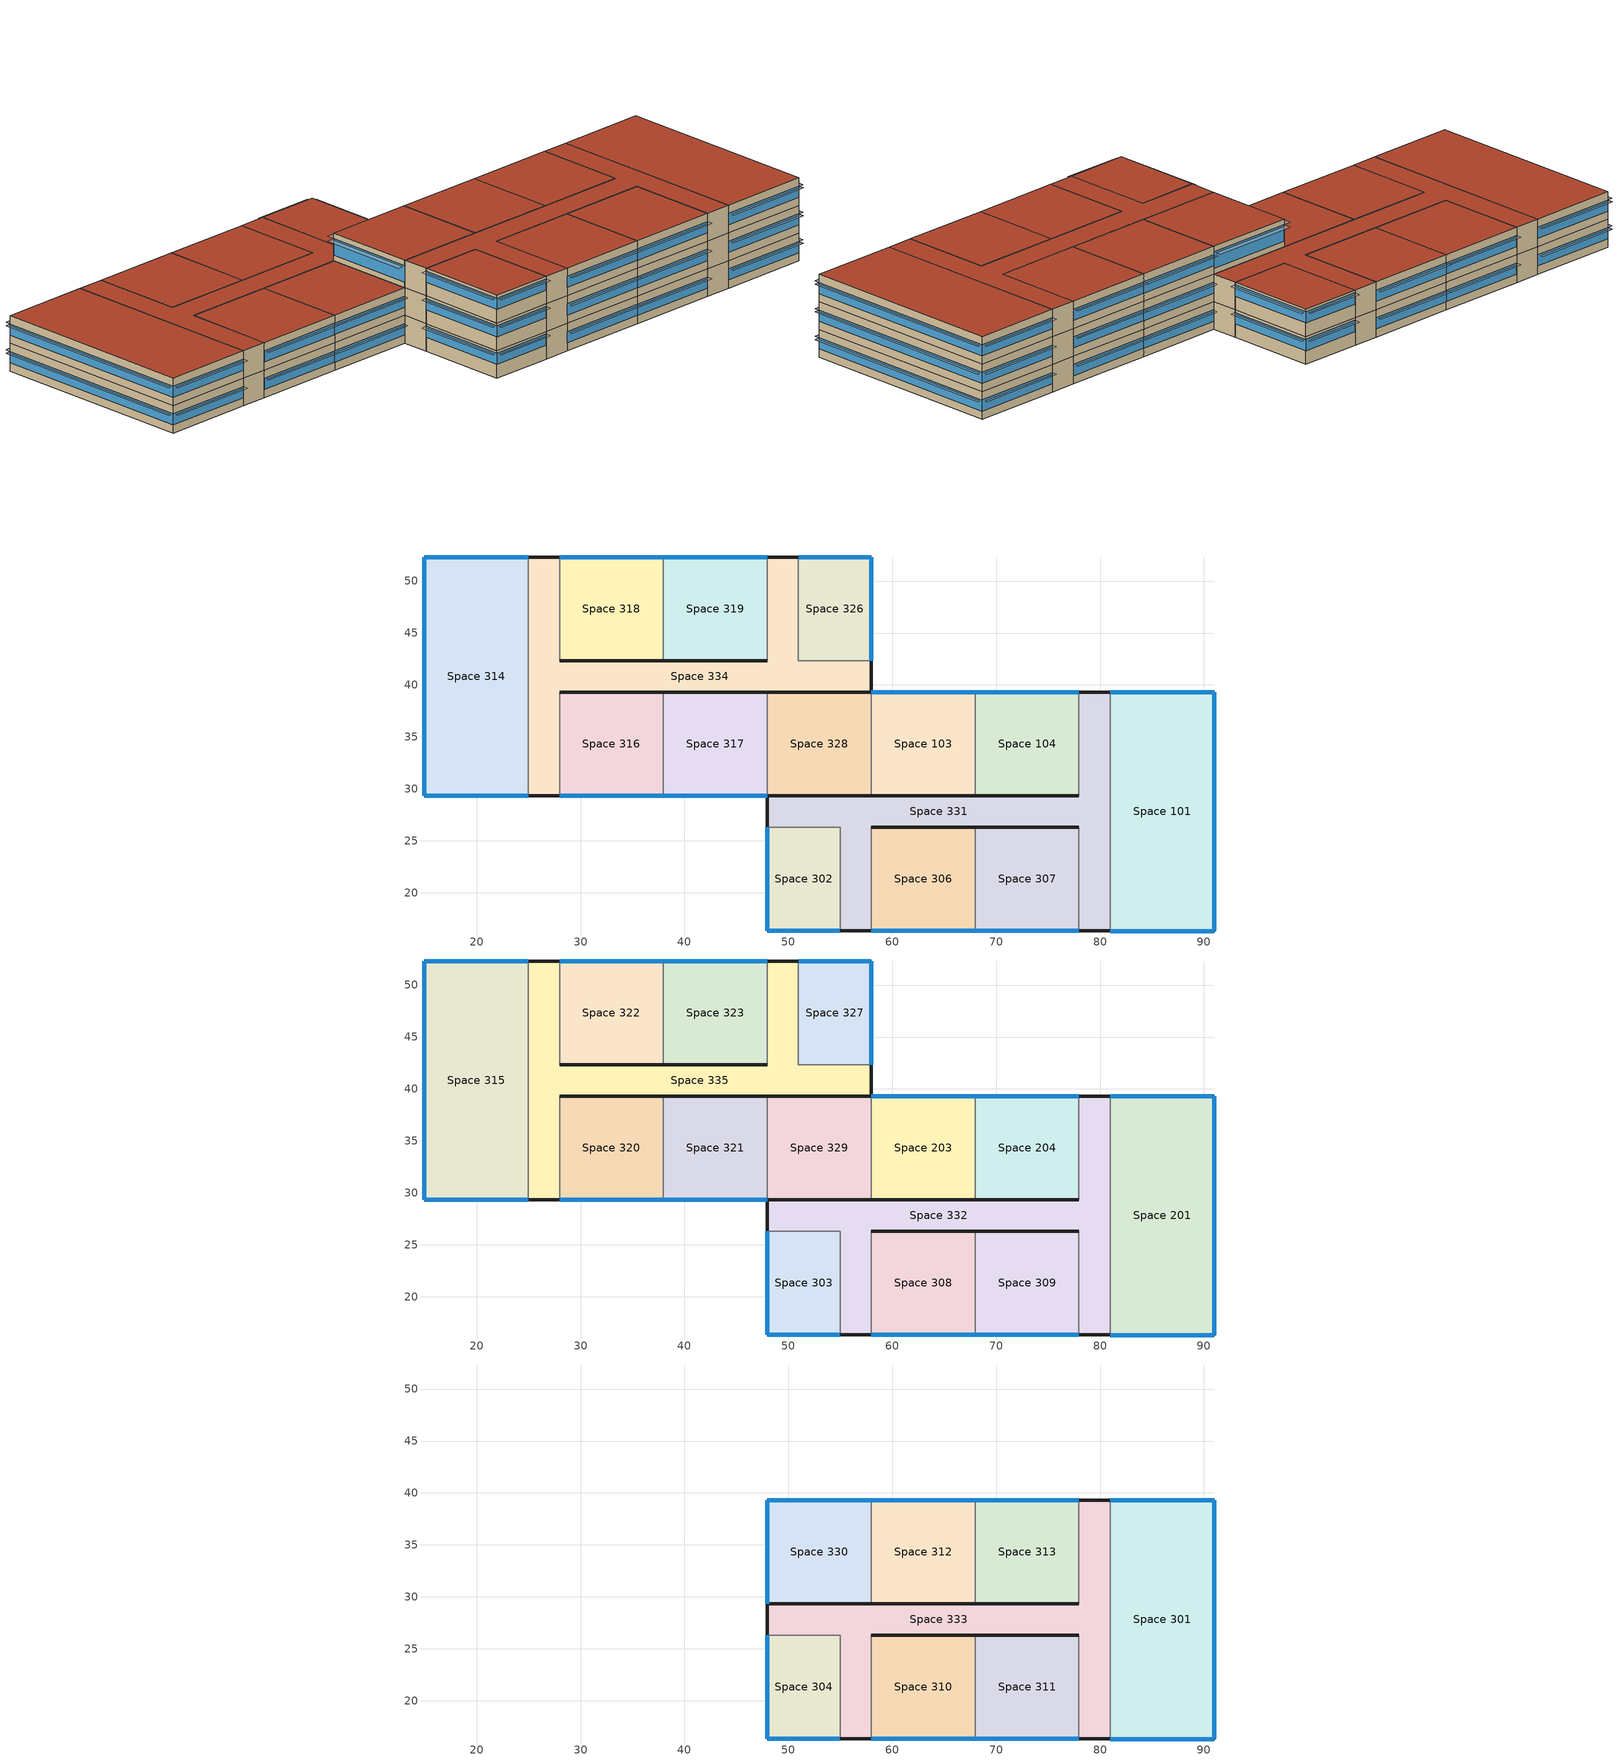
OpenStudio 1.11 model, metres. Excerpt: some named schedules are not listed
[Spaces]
Space 101
 floor ground: 90.97,39.32 90.97,16.32 80.97,16.32 80.97,39.32 z0
 wall outside: 80.97,16.32 90.97,16.32 90.97,39.32 80.97,39.32 z0:3
 wall to Space 331: 80.97,39.32 80.97,16.32 z0:3
 window: 90.95,39.32 81,39.32 / 81,16.32 90.95,16.32 z0.9:2.11; 90.97,16.34 90.97,39.29 z0.9:2.1
Space 302
 floor ground: 54.97,26.32 54.97,16.32 47.97,16.32 47.97,26.32 z0
 wall outside: 47.97,26.32 47.97,16.32 54.97,16.32 z0:3
 wall to Space 331: 54.97,16.32 54.97,26.32 47.97,26.32 z0:3
 window: 47.97,26.29 47.97,16.34 / 48,16.32 54.95,16.32 z1.5:2.71
Space 306
 floor ground: 67.97,26.32 67.97,16.32 57.97,16.32 57.97,26.32 z0
 wall outside: 57.97,16.32 67.97,16.32 / 67.97,26.32 57.97,26.32 z0:3
 wall to Space 331: 57.97,26.32 57.97,16.32 z0:3
 wall to Space 307: 67.97,16.32 67.97,26.32 z0:3
 window: 58,16.32 67.95,16.32 z0.9:2.11
Space 307
 floor ground: 77.97,26.32 77.97,16.32 67.97,16.32 67.97,26.32 z0
 wall outside: 77.97,26.32 67.97,26.32 / 67.97,16.32 77.97,16.32 z0:3
 wall to Space 331: 77.97,16.32 77.97,26.32 z0:3
 window: 68,16.32 77.95,16.32 z0.9:2.11
Space 103
 floor ground: 67.97,39.32 67.97,29.32 57.97,29.32 57.97,39.32 z0
 wall outside: 67.97,39.32 57.97,39.32 / 57.97,29.32 67.97,29.32 z0:3
 wall to Space 104: 67.97,29.32 67.97,39.32 z0:3
 wall to Space 328: 57.97,39.32 57.97,29.32 z0:3
 window: 67.95,39.32 58,39.32 z0.9:2.11
Space 104
 floor ground: 77.97,39.32 77.97,29.32 67.97,29.32 67.97,39.32 z0
 wall outside: 67.97,29.32 77.97,29.32 / 77.97,39.32 67.97,39.32 z0:3
 wall to Space 331: 77.97,29.32 77.97,39.32 z0:3
 window: 77.95,39.32 68,39.32 z0.9:2.11
Space 314
 floor ground: 24.97,52.32 24.97,29.32 14.97,29.32 14.97,52.32 z0
 wall outside: 24.97,52.32 14.97,52.32 14.97,29.32 24.97,29.32 z0:3
 wall to Space 334: 24.97,29.32 24.97,52.32 z0:3
 window: 24.95,52.32 15,52.32 / 15,29.32 24.95,29.32 z0.9:2.11; 14.97,52.29 14.97,29.34 z0.9:2.1
Space 316
 floor ground: 37.97,39.32 37.97,29.32 27.97,29.32 27.97,39.32 z0
 wall outside: 27.97,29.32 37.97,29.32 / 37.97,39.32 27.97,39.32 z0:3
 wall to Space 334: 27.97,39.32 27.97,29.32 z0:3
 wall to Space 317: 37.97,29.32 37.97,39.32 z0:3
 window: 28,29.32 37.95,29.32 z0.9:2.11
Space 317
 floor ground: 47.97,39.32 47.97,29.32 37.97,29.32 37.97,39.32 z0
 wall outside: 37.97,29.32 47.97,29.32 / 47.97,39.32 37.97,39.32 z0:3
 wall to Space 328: 47.97,29.32 47.97,39.32 z0:3
 window: 38,29.32 47.95,29.32 z0.9:2.11
Space 318
 floor ground: 37.97,52.32 37.97,42.32 27.97,42.32 27.97,52.32 z0
 wall outside: 37.97,52.32 27.97,52.32 / 27.97,42.32 37.97,42.32 z0:3
 wall to Space 319: 37.97,42.32 37.97,52.32 z0:3
 wall to Space 334: 27.97,52.32 27.97,42.32 z0:3
 window: 37.95,52.32 28,52.32 z0.9:2.11
Space 319
 floor ground: 47.97,52.32 47.97,42.32 37.97,42.32 37.97,52.32 z0
 wall outside: 47.97,52.32 37.97,52.32 / 37.97,42.32 47.97,42.32 z0:3
 wall to Space 334: 47.97,42.32 47.97,52.32 z0:3
 window: 47.95,52.32 38,52.32 z0.9:2.11
Space 326
 floor ground: 57.97,52.32 57.97,42.32 50.97,42.32 50.97,52.32 z0
 wall outside: 57.97,42.32 57.97,52.32 50.97,52.32 z0:3
 wall to Space 334: 50.97,52.32 50.97,42.32 57.97,42.32 z0:3
 window: 57.97,42.34 57.97,52.29 / 57.95,52.32 51,52.32 z1.5:2.71
Space 328
 floor ground: 57.97,39.32 57.97,29.32 47.97,29.32 47.97,39.32 z0
 wall outside: 57.97,39.32 47.97,39.32 / 47.97,29.32 57.97,29.32 z0:3
Space 331
 floor ground: 80.97,39.32 80.97,16.32 77.97,16.32 77.97,26.32 57.97,26.32 57.97,16.32 54.97,16.32 54.97,26.32 47.97,26.32 47.97,29.32 77.97,29.32 77.97,39.32 z0
 wall outside: 77.97,29.32 47.97,29.32 47.97,26.32 / 80.97,39.32 77.97,39.32 / 77.97,16.32 80.97,16.32 / 57.97,26.32 77.97,26.32 / 54.97,16.32 57.97,16.32 z0:3
Space 334
 floor ground: 50.97,52.32 50.97,42.32 57.97,42.32 57.97,39.32 27.97,39.32 27.97,29.32 24.97,29.32 24.97,52.32 27.97,52.32 27.97,42.32 47.97,42.32 47.97,52.32 z0
 wall outside: 47.97,42.32 27.97,42.32 / 50.97,52.32 47.97,52.32 / 27.97,39.32 57.97,39.32 57.97,42.32 / 24.97,29.32 27.97,29.32 / 27.97,52.32 24.97,52.32 z0:3
Space 201
 floor to Space 101: 90.97,39.32 90.97,16.32 80.97,16.32 80.97,39.32 z3
 wall outside: 80.97,16.32 90.97,16.32 90.97,39.32 80.97,39.32 z3:6
 wall to Space 332: 80.97,39.32 80.97,16.32 z3:6
 window: 90.95,39.32 81,39.32 / 81,16.32 90.95,16.32 z3.9:5.11; 90.97,16.34 90.97,39.29 z3.9:5.1
Space 303
 floor to Space 302: 54.97,26.32 54.97,16.32 47.97,16.32 47.97,26.32 z3
 wall outside: 47.97,26.32 47.97,16.32 54.97,16.32 z3:6
 wall to Space 332: 54.97,16.32 54.97,26.32 47.97,26.32 z3:6
 window: 48,16.32 54.95,16.32 / 47.97,26.29 47.97,16.34 z4.5:5.71
Space 308
 floor to Space 306: 67.97,26.32 67.97,16.32 57.97,16.32 57.97,26.32 z3
 wall outside: 57.97,16.32 67.97,16.32 / 67.97,26.32 57.97,26.32 z3:6
 wall to Space 332: 57.97,26.32 57.97,16.32 z3:6
 wall to Space 309: 67.97,16.32 67.97,26.32 z3:6
 window: 58,16.32 67.95,16.32 z3.9:5.11
Space 309
 floor to Space 307: 77.97,26.32 77.97,16.32 67.97,16.32 67.97,26.32 z3
 wall outside: 77.97,26.32 67.97,26.32 / 67.97,16.32 77.97,16.32 z3:6
 wall to Space 332: 77.97,16.32 77.97,26.32 z3:6
 window: 68,16.32 77.95,16.32 z3.9:5.11
Space 203
 floor to Space 103: 67.97,39.32 67.97,29.32 57.97,29.32 57.97,39.32 z3
 wall outside: 67.97,39.32 57.97,39.32 / 57.97,29.32 67.97,29.32 z3:6
 wall to Space 204: 67.97,29.32 67.97,39.32 z3:6
 wall to Space 329: 57.97,39.32 57.97,29.32 z3:6
 window: 67.95,39.32 58,39.32 z3.9:5.11
Space 204
 floor to Space 104: 67.97,39.32 77.97,39.32 77.97,29.32 67.97,29.32 z3
 wall outside: 67.97,29.32 77.97,29.32 / 77.97,39.32 67.97,39.32 z3:6
 wall to Space 332: 77.97,29.32 77.97,39.32 z3:6
 window: 77.95,39.32 68,39.32 z3.9:5.11
Space 315
 floor to Space 314: 24.97,52.32 24.97,29.32 14.97,29.32 14.97,52.32 z3
 wall outside: 24.97,52.32 14.97,52.32 14.97,29.32 24.97,29.32 z3:6
 wall to Space 335: 24.97,29.32 24.97,52.32 z3:6
 window: 24.95,52.32 15,52.32 / 15,29.32 24.95,29.32 z3.9:5.11; 14.97,52.29 14.97,29.34 z3.9:5.1
 roof outside: 24.97,29.32 24.97,52.32 14.97,52.32 14.97,29.32 z6
Space 320
 floor to Space 316: 37.97,39.32 37.97,29.32 27.97,29.32 27.97,39.32 z3
 wall outside: 27.97,29.32 37.97,29.32 / 37.97,39.32 27.97,39.32 z3:6
 wall to Space 335: 27.97,39.32 27.97,29.32 z3:6
 wall to Space 321: 37.97,29.32 37.97,39.32 z3:6
 window: 28,29.32 37.95,29.32 z3.9:5.11
 roof outside: 37.97,29.32 37.97,39.32 27.97,39.32 27.97,29.32 z6
Space 321
 floor to Space 317: 37.97,39.32 47.97,39.32 47.97,29.32 37.97,29.32 z3
 wall outside: 37.97,29.32 47.97,29.32 / 47.97,39.32 37.97,39.32 z3:6
 wall to Space 329: 47.97,29.32 47.97,39.32 z3:6
 window: 38,29.32 47.95,29.32 z3.9:5.11
 roof outside: 47.97,29.32 47.97,39.32 37.97,39.32 37.97,29.32 z6
Space 322
 floor to Space 318: 37.97,52.32 37.97,42.32 27.97,42.32 27.97,52.32 z3
 wall outside: 37.97,52.32 27.97,52.32 / 27.97,42.32 37.97,42.32 z3:6
 wall to Space 323: 37.97,42.32 37.97,52.32 z3:6
 wall to Space 335: 27.97,52.32 27.97,42.32 z3:6
 window: 37.95,52.32 28,52.32 z3.9:5.11
 roof outside: 37.97,42.32 37.97,52.32 27.97,52.32 27.97,42.32 z6
Space 323
 floor to Space 319: 47.97,52.32 47.97,42.32 37.97,42.32 37.97,52.32 z3
 wall outside: 47.97,52.32 37.97,52.32 / 37.97,42.32 47.97,42.32 z3:6
 wall to Space 335: 47.97,42.32 47.97,52.32 z3:6
 window: 47.95,52.32 38,52.32 z3.9:5.11
 roof outside: 47.97,42.32 47.97,52.32 37.97,52.32 37.97,42.32 z6
Space 327
 floor to Space 326: 57.97,52.32 57.97,42.32 50.97,42.32 50.97,52.32 z3
 wall outside: 57.97,42.32 57.97,52.32 50.97,52.32 z3:6
 wall to Space 335: 50.97,52.32 50.97,42.32 57.97,42.32 z3:6
 window: 57.95,52.32 51,52.32 / 57.97,42.34 57.97,52.29 z4.5:5.71
 roof outside: 57.97,42.32 57.97,52.32 50.97,52.32 50.97,42.32 z6
Space 329
 floor to Space 328: 57.97,39.32 57.97,29.32 47.97,29.32 47.97,39.32 z3
 wall outside: 57.97,39.32 47.97,39.32 / 47.97,29.32 57.97,29.32 z3:6
Space 332
 floor to Space 331: 80.97,39.32 80.97,16.32 77.97,16.32 77.97,26.32 57.97,26.32 57.97,16.32 54.97,16.32 54.97,26.32 47.97,26.32 47.97,29.32 77.97,29.32 77.97,39.32 z3
 wall outside: 77.97,29.32 47.97,29.32 47.97,26.32 / 80.97,39.32 77.97,39.32 / 77.97,16.32 80.97,16.32 / 57.97,26.32 77.97,26.32 / 54.97,16.32 57.97,16.32 z3:6
Space 335
 floor to Space 334: 50.97,52.32 50.97,42.32 57.97,42.32 57.97,39.32 27.97,39.32 27.97,29.32 24.97,29.32 24.97,52.32 27.97,52.32 27.97,42.32 47.97,42.32 47.97,52.32 z3
 wall outside: 47.97,42.32 27.97,42.32 / 50.97,52.32 47.97,52.32 / 27.97,39.32 57.97,39.32 57.97,42.32 / 24.97,29.32 27.97,29.32 / 27.97,52.32 24.97,52.32 z3:6
 roof outside: 27.97,29.32 27.97,39.32 57.97,39.32 57.97,42.32 50.97,42.32 50.97,52.32 47.97,52.32 47.97,42.32 27.97,42.32 27.97,52.32 24.97,52.32 24.97,29.32 z6
Space 301
 floor to Space 201: 90.97,39.32 90.97,16.32 80.97,16.32 80.97,39.32 z6
 wall outside: 80.97,16.32 90.97,16.32 90.97,39.32 80.97,39.32 z6:9
 wall to Space 333: 80.97,39.32 80.97,16.32 z6:9
 window: 90.95,39.32 81,39.32 / 81,16.32 90.95,16.32 z6.9:8.11; 90.97,16.34 90.97,39.29 z6.9:8.1
 roof outside: 90.97,16.32 90.97,39.32 80.97,39.32 80.97,16.32 z9
Space 304
 floor to Space 303: 54.97,26.32 54.97,16.32 47.97,16.32 47.97,26.32 z6
 wall outside: 47.97,26.32 47.97,16.32 54.97,16.32 z6:9
 wall to Space 333: 54.97,16.32 54.97,26.32 47.97,26.32 z6:9
 window: 47.97,26.29 47.97,16.34 / 48,16.32 54.95,16.32 z7.5:8.71
 roof outside: 54.97,16.32 54.97,26.32 47.97,26.32 47.97,16.32 z9
Space 310
 floor to Space 308: 67.97,26.32 67.97,16.32 57.97,16.32 57.97,26.32 z6
 wall outside: 57.97,16.32 67.97,16.32 / 67.97,26.32 57.97,26.32 z6:9
 wall to Space 333: 57.97,26.32 57.97,16.32 z6:9
 wall to Space 311: 67.97,16.32 67.97,26.32 z6:9
 window: 58,16.32 67.95,16.32 z6.9:8.11
 roof outside: 67.97,16.32 67.97,26.32 57.97,26.32 57.97,16.32 z9
Space 311
 floor to Space 309: 77.97,26.32 77.97,16.32 67.97,16.32 67.97,26.32 z6
 wall outside: 77.97,26.32 67.97,26.32 / 67.97,16.32 77.97,16.32 z6:9
 wall to Space 333: 77.97,16.32 77.97,26.32 z6:9
 window: 68,16.32 77.95,16.32 z6.9:8.11
 roof outside: 77.97,16.32 77.97,26.32 67.97,26.32 67.97,16.32 z9
Space 312
 floor to Space 203: 67.97,39.32 67.97,29.32 57.97,29.32 57.97,39.32 z6
 wall outside: 67.97,39.32 57.97,39.32 / 57.97,29.32 67.97,29.32 z6:9
 wall to Space 313: 67.97,29.32 67.97,39.32 z6:9
 wall to Space 330: 57.97,39.32 57.97,29.32 z6:9
 window: 67.95,39.32 58,39.32 z6.9:8.11
 roof outside: 67.97,29.32 67.97,39.32 57.97,39.32 57.97,29.32 z9
Space 313
 floor to Space 204: 67.97,39.32 77.97,39.32 77.97,29.32 67.97,29.32 z6
 wall outside: 67.97,29.32 77.97,29.32 / 77.97,39.32 67.97,39.32 z6:9
 wall to Space 333: 77.97,29.32 77.97,39.32 z6:9
 window: 77.95,39.32 68,39.32 z6.9:8.11
 roof outside: 77.97,29.32 77.97,39.32 67.97,39.32 67.97,29.32 z9
Space 330
 floor to Space 329: 57.97,39.32 57.97,29.32 47.97,29.32 47.97,39.32 z6
 wall outside: 57.97,39.32 47.97,39.32 47.97,29.32 57.97,29.32 z6:9
 window: 47.97,39.29 47.97,29.34 / 57.95,39.32 48,39.32 z6.6:8.41
 roof outside: 57.97,29.32 57.97,39.32 47.97,39.32 47.97,29.32 z9
Space 333
 floor to Space 332: 80.97,39.32 80.97,16.32 77.97,16.32 77.97,26.32 57.97,26.32 57.97,16.32 54.97,16.32 54.97,26.32 47.97,26.32 47.97,29.32 77.97,29.32 77.97,39.32 z6
 wall outside: 77.97,29.32 47.97,29.32 47.97,26.32 / 80.97,39.32 77.97,39.32 / 77.97,16.32 80.97,16.32 / 57.97,26.32 77.97,26.32 / 54.97,16.32 57.97,16.32 z6:9
 roof outside: 54.97,16.32 57.97,16.32 57.97,26.32 77.97,26.32 77.97,16.32 80.97,16.32 80.97,39.32 77.97,39.32 77.97,29.32 47.97,29.32 47.97,26.32 54.97,26.32 z9
shading: 90.95,15.72 90.95,16.32 81,16.32 81,15.72 z5.11; 90.95,39.32 90.95,39.92 81,39.92 81,39.32 z8.11; 91.57,16.34 91.57,39.29 90.97,39.29 90.97,16.34 z5.1; 90.95,15.72 90.95,16.32 81,16.32 81,15.72 z2.11; 90.95,39.32 90.95,39.92 81,39.92 81,39.32 z2.11; 91.57,16.34 91.57,39.29 90.97,39.29 90.97,16.34 z8.1; 91.57,16.34 91.57,39.29 90.97,39.29 90.97,16.34 z2.1; 90.95,15.72 90.95,16.32 81,16.32 81,15.72 z8.11; 90.95,39.32 90.95,39.92 81,39.92 81,39.32 z5.11; 24.95,28.72 24.95,29.32 15,29.32 15,28.72 z5.11; 24.95,28.72 24.95,29.32 15,29.32 15,28.72 z2.11; 24.95,52.32 24.95,52.92 15,52.92 15,52.32 z2.11; 14.97,29.34 14.97,52.29 14.37,52.29 14.37,29.34 z2.1; 24.95,52.32 24.95,52.92 15,52.92 15,52.32 z5.11; 14.97,29.34 14.97,52.29 14.37,52.29 14.37,29.34 z5.1; 67.95,15.72 67.95,16.32 58,16.32 58,15.72 z2.11; 77.95,39.32 77.95,39.92 68,39.92 68,39.32 z5.11; 47.95,52.32 47.95,52.92 38,52.92 38,52.32 z2.11; 47.95,28.72 47.95,29.32 38,29.32 38,28.72 z5.11; 77.95,15.72 77.95,16.32 68,16.32 68,15.72 z2.11; 67.95,39.32 67.95,39.92 58,39.92 58,39.32 z5.11; 77.95,15.72 77.95,16.32 68,16.32 68,15.72 z8.11; 37.95,28.72 37.95,29.32 28,29.32 28,28.72 z5.11; 67.95,39.32 67.95,39.92 58,39.92 58,39.32 z8.11; 47.95,28.72 47.95,29.32 38,29.32 38,28.72 z2.11; 77.95,39.32 77.95,39.92 68,39.92 68,39.32 z2.11; 77.95,39.32 77.95,39.92 68,39.92 68,39.32 z8.11; 67.95,15.72 67.95,16.32 58,16.32 58,15.72 z8.11; 67.95,15.72 67.95,16.32 58,16.32 58,15.72 z5.11; 77.95,15.72 77.95,16.32 68,16.32 68,15.72 z5.11; 47.95,52.32 47.95,52.92 38,52.92 38,52.32 z5.11; 37.95,52.32 37.95,52.92 28,52.92 28,52.32 z5.11; 37.95,52.32 37.95,52.92 28,52.92 28,52.32 z2.11; 37.95,28.72 37.95,29.32 28,29.32 28,28.72 z2.11; 67.95,39.32 67.95,39.92 58,39.92 58,39.32 z2.11; 57.95,52.32 57.95,52.92 51,52.92 51,52.32 z2.71; 58.58,42.34 58.58,52.29 57.97,52.29 57.97,42.34 z5.71; 57.95,52.32 57.95,52.92 51,52.92 51,52.32 z5.71; 58.58,42.34 58.58,52.29 57.97,52.29 57.97,42.34 z2.71; 47.97,16.34 47.97,26.29 47.37,26.29 47.37,16.34 z2.71; 54.95,15.71 54.95,16.32 48,16.32 48,15.71 z2.71; 47.97,16.34 47.97,26.29 47.37,26.29 47.37,16.34 z8.71; 47.97,16.34 47.97,26.29 47.37,26.29 47.37,16.34 z5.71; 54.95,15.71 54.95,16.32 48,16.32 48,15.71 z8.71; 54.95,15.71 54.95,16.32 48,16.32 48,15.71 z5.71; 47.97,29.34 47.97,39.29 47.07,39.29 47.07,29.34 z8.41; 57.95,39.32 57.95,40.22 48,40.22 48,39.32 z8.41
[Building]
Building 1: Space Type=189.1-2009 - Office - OpenOffice - CZ4-8; Default Construction Set=189.1-2009 - CZ5 - Office
[Site]
SAN_FRANCISCO: Latitude {deg}=37.62; Longitude {deg}=-122.38; Time Zone {hr}=-8; Elevation {m}=5
[ClimateZones]
Climate Zone Institution Name 1=ASHRAE; Climate Zone Document Name 1=ANSI/ASHRAE Standard 169; Climate Zone Document Year 1=2006; Climate Zone Institution Name 2=CEC; Climate Zone Document Name 2=California Climate Zone Descriptions; Climate Zone Document Year 2=1995; Climate Zone Value 2=8
[SizingPeriod:DesignDay] Barometric Pressure {Pa}=99726; Sky Clearness=0; Rain Indicator=0; Snow Indicator=0; Day of Month=21; Daylight Saving Time Indicator=0; Dry-Bulb Temperature Range Modifier Type=DefaultMultipliers
Name | Maximum Dry-Bulb Temperature {C} | Daily Dry-Bulb Temperature Range {deltaC} | Humidity Indicating Conditions at Maximum Dry-Bulb | Wind Speed {m/s} | Wind Direction {deg} | Month | Day Type | Humidity Indicating Type | Solar Model Indicator | ASHRAE Taub | ASHRAE Taud
Piacenza Ann Htg Wind 99.6% Condns WS=>MCDB | 5.8 | 0 | 5.8 | 8.9 | 250 | 1 | WinterDesignDay | Wetbulb | ASHRAEClearSky
Piacenza Ann Clg .4% Condns Enth=>MDB | 30.3 | 11.9 | 74900 | 2.3 | 90 | 8 | SummerDesignDay | Enthalpy | ASHRAETau | 0.48 | 1.935
Piacenza Ann Clg .4% Condns DP=>MDB | 27.4 | 11.9 | 23 | 2.3 | 90 | 8 | SummerDesignDay | Dewpoint | ASHRAETau | 0.48 | 1.935
Piacenza Ann Clg .4% Condns WB=>MDB | 30.1 | 11.9 | 24.6 | 2.3 | 90 | 8 | SummerDesignDay | Wetbulb | ASHRAETau | 0.48 | 1.935
[DefaultConstructionSet] Interior Partition Construction=Interior Partition
Name | Default Exterior Surface Constructions | Default Interior Surface Constructions | Default Ground Contact Surface Constructions | Default Exterior SubSurface Constructions | Default Interior SubSurface Constructions
189.1-2009 - CZ5 - Office | Default Surface Constructions 13 | Default Surface Constructions 14 | Default Surface Constructions 15 | Default Sub Surface Constructions 9 | Default Sub Surface Constructions 10
My Construction Set-1 - CZ1 - Office 1 | Default Surface Constructions 1 | Default Surface Constructions 2 | Default Surface Constructions 3 | Default Sub Surface Constructions 1 | Default Sub Surface Constructions 2
My Construction-2 Set-1 - CZ1 - Office 2 | Default Surface Constructions 25 | Default Surface Constructions 26 | Default Surface Constructions 27 | Default Sub Surface Constructions 17 | Default Sub Surface Constructions 18
My Construction-3 Set-1 - CZ1 - Office 3 | Default Surface Constructions 28 | Default Surface Constructions 29 | Default Surface Constructions 30 | Default Sub Surface Constructions 19 | Default Sub Surface Constructions 20
[DefaultSurfaceConstructions]
Name | Floor Construction | Wall Construction | Roof Ceiling Construction
Default Surface Constructions 1 | ExtSlabCarpet 4in ClimateZone 1-8 | MyConstruction- ExtWall Mass ClimateZone4 | ASHRAE 189.1-2009 ExtRoof IEAD ClimateZone 1
Default Surface Constructions 2; Default Surface Constructions 14; Default Surface Constructions 26; Default Surface Constructions 29 | Interior Floor | Interior Wall | Interior Ceiling
Default Surface Constructions 3; Default Surface Constructions 15; Default Surface Constructions 27; Default Surface Constructions 30 | ExtSlabCarpet 4in ClimateZone 1-8 | ExtSlabCarpet 4in ClimateZone 1-8 | ExtSlabCarpet 4in ClimateZone 1-8
Default Surface Constructions 13 | ExtSlabCarpet 4in ClimateZone 1-8 | ASHRAE 189.1-2009 ExtWall Mass ClimateZone 5 | ASHRAE 189.1-2009 ExtRoof IEAD ClimateZone 2-5
Default Surface Constructions 25 | ExtSlabCarpet 4in ClimateZone 1-8 | My ExtWall2 Mass ClimateZone 4 | ASHRAE 189.1-2009 ExtRoof IEAD ClimateZone 1
Default Surface Constructions 28 | ExtSlabCarpet 4in ClimateZone 1-8 | My ExtWall2 Mass ClimateZone 4 | My ExtRoof IEAD ClimateZone 2
[Construction]
ExtSlabCarpet 4in ClimateZone 1-8: MAT-CC05 4 HW CONCRETE, CP02 CARPET PAD
ASHRAE 189.1-2009 ExtRoof IEAD ClimateZone 1: Roof Membrane, Roof Insulation [18], Metal Decking
Interior Floor: F16 Acoustic tile, F05 Ceiling air space resistance, M11 100mm lightweight concrete
Interior Wall: G01a 19mm gypsum board, F04 Wall air space resistance, G01a 19mm gypsum board
Interior Ceiling: M11 100mm lightweight concrete, F05 Ceiling air space resistance, F16 Acoustic tile
ASHRAE 189.1-2009 ExtWindow ClimateZone 1: Theoretical Glass [167]
Exterior Door: F08 Metal surface, I01 25mm insulation board
Interior Window: Clear 3mm
Interior Door; Interior Partition: G05 25mm wood
ASHRAE 189.1-2009 ExtRoof IEAD ClimateZone 2-5: Roof Membrane, Roof Insulation [21], Metal Decking
ASHRAE 189.1-2009 ExtWindow ClimateZone 4-5: Theoretical Glass [207]
ASHRAE 189.1-2009 ExtWall Mass ClimateZone 5: 1IN Stucco, 8IN Concrete HW, Wall Insulation [40], 1/2IN Gypsum
MyConstruction- ExtWall Mass ClimateZone4: 1IN Stucco 2, 8IN Concrete HW 2, Wall Insulation [44], 1/2IN Gypsum
My ExtWall2 Mass ClimateZone 4: MAT-CC05 4 HW CONCRETE, 8IN Concrete HW, Wall Insulation [42], 1/2IN Gypsum
My ExtRoof IEAD ClimateZone 2: Roof Membrane 2, Roof Insulation [26] 1, F16 Acoustic tile 1
[Material] Thermal Absorptance=0.9
Name | Roughness | Thickness {m} | Conductivity {W/m-K} | Density {kg/m3} | Specific Heat {J/kg-K} | Solar Absorptance | Visible Absorptance
MAT-CC05 4 HW CONCRETE | Rough | 0.1016 | 1.311 | 2240 | 836.8 | 0.85 | 0.85
1IN Stucco; 1IN Stucco 2 | Smooth | 0.0253 | 0.6918 | 1858 | 837 | 0.92 | 0.92
8IN Concrete HW; 8IN Concrete HW 2 | MediumRough | 0.2033 | 1.7296 | 2243 | 837 | 0.65 | 0.65
1/2IN Gypsum | Smooth | 0.0127 | 0.16 | 784.9 | 830 | 0.4 | 0.4
Roof Membrane; Roof Membrane 2 | VeryRough | 0.0095 | 0.16 | 1121.29 | 1460 | 0.7 | 0.7
Roof Insulation [18] | MediumRough | 0.1693 | 0.049 | 265 | 836.8 | 0.7 | 0.7
Metal Decking | MediumSmooth | 0.0015 | 45.006 | 7680 | 418.4 | 0.6 | 0.6
F16 Acoustic tile; F16 Acoustic tile 1 | MediumSmooth | 0.0191 | 0.06 | 368 | 590 | 0.3 | 0.3
M11 100mm lightweight concrete | MediumRough | 0.1016 | 0.53 | 1280 | 840 | 0.5 | 0.5
G01a 19mm gypsum board | MediumSmooth | 0.019 | 0.16 | 800 | 1090 | 0.4 | 0.4
F08 Metal surface | Smooth | 0.0008 | 45.28 | 7824 | 500 | 0.7 | 0.7
I01 25mm insulation board | MediumRough | 0.0254 | 0.03 | 43 | 1210 | 0.6 | 0.6
G05 25mm wood | MediumSmooth | 0.0254 | 0.15 | 608 | 1630 | 0.5 | 0.5
Roof Insulation [21] | MediumRough | 0.2105 | 0.049 | 265 | 836.8 | 0.7 | 0.7
Wall Insulation [40] | MediumRough | 0.0794 | 0.0432 | 91 | 837 | 0.5 | 0.5
Wall Insulation [42] | MediumRough | 0.0914 | 0.0432 | 91 | 837 | 0.5 | 0.5
Wall Insulation [44] | MediumRough | 0.1104 | 0.0432 | 91 | 837 | 0.5 | 0.5
Roof Insulation [26] 1 | MediumRough | 0.2941 | 0.049 | 265 | 836.8 | 0.7 | 0.7
[Material:NoMass]
CP02 CARPET PAD: Roughness=Smooth; Thermal Resistance {m2-K/W}=0.1; Thermal Absorptance=0.9; Solar Absorptance=0.8; Visible Absorptance=0.8
[Material:AirGap]
Name | Thermal Resistance {m2-K/W}
F05 Ceiling air space resistance | 0.18
F04 Wall air space resistance | 0.15
[DefaultSubSurfaceConstructions]
Name | Fixed Window Construction | Operable Window Construction | Door Construction | Tubular Daylight Dome Construction | Tubular Daylight Diffuser Construction
Default Sub Surface Constructions 1; Default Sub Surface Constructions 17; Default Sub Surface Constructions 19 | ASHRAE 189.1-2009 ExtWindow ClimateZone 1 | ASHRAE 189.1-2009 ExtWindow ClimateZone 1 | Exterior Door | Interior Window | Interior Window
Default Sub Surface Constructions 2; Default Sub Surface Constructions 10; Default Sub Surface Constructions 18; Default Sub Surface Constructions 20 | Interior Window | Interior Window | Interior Door
Default Sub Surface Constructions 9 | ASHRAE 189.1-2009 ExtWindow ClimateZone 4-5 | ASHRAE 189.1-2009 ExtWindow ClimateZone 4-5 | Exterior Door | Interior Window | Interior Window
[WindowMaterial:Glazing] Optical Data Type=SpectralAverage; Thickness {m}=0.003; Back Side Solar Reflectance at Normal Incidence=0; Back Side Visible Reflectance at Normal Incidence=0; Infrared Transmittance at Normal Incidence=0; Dirt Correction Factor for Solar and Visible Transmittance=1; Solar Diffusing=No
Name | Solar Transmittance at Normal Incidence | Front Side Solar Reflectance at Normal Incidence | Visible Transmittance at Normal Incidence | Front Side Visible Reflectance at Normal Incidence | Front Side Infrared Hemispherical Emissivity | Back Side Infrared Hemispherical Emissivity | Conductivity {W/m-K}
Theoretical Glass [167] | 0.2374 | 0.7126 | 0.2512 | 0.6988 | 0.985 | 0.985 | 2.1073
Clear 3mm | 0.837 | 0.075 | 0.898 | 0.081 | 0.84 | 0.84 | 0.9
Theoretical Glass [207] | 0.3311 | 0.6189 | 0.44 | 0.51 | 0.9 | 0.9 | 0.0133
[SpaceType] Standards Building Type=Office
Name | Default Construction Set | Default Schedule Set | Design Specification Outdoor Air Object | Standards Space Type
189.1-2009 - Office - ClosedOffice - CZ1-3 | My Construction Set-1 - CZ1 - Office 1 | My Schedule Set 1 - ClosedOffice - CZ1-3 | 189.1-2009 - Office - ClosedOffice - CZ1-3 Ventilation | ClosedOffice
189.1-2009 - Office - Conference - CZ1-3 |  | 189.1-2009 - Office - Conference - CZ1-3 Schedule Set | 189.1-2009 - Office - Conference - CZ1-3 Ventilation | Conference
189.1-2009 - Office - Corridor - CZ1-3 |  | 189.1-2009 - Office - Corridor - CZ1-3 Schedule Set | 189.1-2009 - Office - Corridor - CZ1-3 Ventilation | Corridor
189.1-2009 - Office - Elec/MechRoom - CZ1-3 |  | 189.1-2009 - Office - Elec/MechRoom - CZ1-3 Schedule Set | 189.1-2009 - Office - Elec/MechRoom - CZ1-3 Ventilation | Elec/MechRoom
189.1-2009 - Office - Lobby - CZ1-3 |  | 189.1-2009 - Office - Lobby - CZ1-3 Schedule Set | 189.1-2009 - Office - Lobby - CZ1-3 Ventilation | Lobby
189.1-2009 - Office - OpenOffice - CZ1-3 | My Construction Set-1 - CZ1 - Office 1 | 189.1-2009 - Office - OpenOffice - CZ1-3 Schedule Set | 189.1-2009 - Office - OpenOffice - CZ1-3 Ventilation | OpenOffice
189.1-2009 - Office - Restroom - CZ1-3 |  | 189.1-2009 - Office - Restroom - CZ1-3 Schedule Set | 189.1-2009 - Office - Restroom - CZ1-3 Ventilation | Restroom
189.1-2009 - Office - Stair - CZ1-3 |  | 189.1-2009 - Office - Stair - CZ1-3 Schedule Set | 189.1-2009 - Office - Stair - CZ1-3 Ventilation | Stair
189.1-2009 - Office - Lobby - CZ4-8 |  | 189.1-2009 - Office - Lobby - CZ4-8 Schedule Set | 189.1-2009 - Office - Lobby - CZ4-8 Ventilation | Lobby
189.1-2009 - Office - OpenOffice - CZ4-8 | My Construction Set-1 - CZ1 - Office 1 | 189.1-2009 - Office - OpenOffice - CZ4-8 Schedule Set | 189.1-2009 - Office - OpenOffice - CZ4-8 Ventilation | OpenOffice
[DefaultScheduleSet] Lighting Schedule=Office Bldg Light; Infiltration Schedule=Office Infil Quarter On
Name | Number of People Schedule | People Activity Level Schedule | Electric Equipment Schedule | Hours of Operation Schedule
189.1-2009 - Office - Conference - CZ1-3 Schedule Set; 189.1-2009 - Office - Lobby - CZ1-3 Schedule Set; 189.1-2009 - Office - Restroom - CZ1-3 Schedule Set; 189.1-2009 - Office - Lobby - CZ4-8 Schedule Set | Office Misc Occ | Office Activity | Office Bldg Equip
189.1-2009 - Office - Corridor - CZ1-3 Schedule Set; 189.1-2009 - Office - OpenOffice - CZ1-3 Schedule Set; 189.1-2009 - Office - OpenOffice - CZ4-8 Schedule Set | Office Work Occ | Office Activity | Office Bldg Equip
189.1-2009 - Office - Elec/MechRoom - CZ1-3 Schedule Set |  |  | Office Bldg Equip
189.1-2009 - Office - Stair - CZ1-3 Schedule Set
My Schedule Set 1 - ClosedOffice - CZ1-3 | Office Work Occ | Office Activity | Office Bldg Equip | My building Large Office Bldg Occ 1
My Schedule-1 - Conference - CZ1-3 | Office Misc Occ | Office Activity | Office Bldg Equip | Large Office Bldg Occ- conference
[Lights:Definition] Design Level Calculation Method=Watts/Area
Name | Watts per Space Floor Area {W/m2}
189.1-2009 - Office - ClosedOffice - CZ1-3 Lights Definition; 189.1-2009 - Office - OpenOffice - CZ1-3 Lights Definition; 189.1-2009 - Office - OpenOffice - CZ4-8 Lights Definition | 10.6563
189.1-2009 - Office - Conference - CZ1-3 Lights Definition; 189.1-2009 - Office - Lobby - CZ1-3 Lights Definition; 189.1-2009 - Office - Lobby - CZ4-8 Lights Definition | 12.5938
189.1-2009 - Office - Corridor - CZ1-3 Lights Definition | 4.84376
189.1-2009 - Office - Elec/MechRoom - CZ1-3 Lights Definition | 14.5313
189.1-2009 - Office - Restroom - CZ1-3 Lights Definition | 8.71877
189.1-2009 - Office - Stair - CZ1-3 Lights Definition | 5.81251
[Lights]
Name | Lights Definition | Space or SpaceType
189.1-2009 - Office - ClosedOffice - CZ1-3 Lights | 189.1-2009 - Office - ClosedOffice - CZ1-3 Lights Definition | 189.1-2009 - Office - ClosedOffice - CZ1-3
189.1-2009 - Office - Conference - CZ1-3 Lights | 189.1-2009 - Office - Conference - CZ1-3 Lights Definition | 189.1-2009 - Office - Conference - CZ1-3
189.1-2009 - Office - Corridor - CZ1-3 Lights | 189.1-2009 - Office - Corridor - CZ1-3 Lights Definition | 189.1-2009 - Office - Corridor - CZ1-3
189.1-2009 - Office - Elec/MechRoom - CZ1-3 Lights | 189.1-2009 - Office - Elec/MechRoom - CZ1-3 Lights Definition | 189.1-2009 - Office - Elec/MechRoom - CZ1-3
189.1-2009 - Office - Lobby - CZ1-3 Lights | 189.1-2009 - Office - Lobby - CZ1-3 Lights Definition | 189.1-2009 - Office - Lobby - CZ1-3
189.1-2009 - Office - OpenOffice - CZ1-3 Lights | 189.1-2009 - Office - OpenOffice - CZ1-3 Lights Definition | 189.1-2009 - Office - OpenOffice - CZ1-3
189.1-2009 - Office - Restroom - CZ1-3 Lights | 189.1-2009 - Office - Restroom - CZ1-3 Lights Definition | 189.1-2009 - Office - Restroom - CZ1-3
189.1-2009 - Office - Stair - CZ1-3 Lights | 189.1-2009 - Office - Stair - CZ1-3 Lights Definition | 189.1-2009 - Office - Stair - CZ1-3
189.1-2009 - Office - Lobby - CZ4-8 Lights | 189.1-2009 - Office - Lobby - CZ4-8 Lights Definition | 189.1-2009 - Office - Lobby - CZ4-8
189.1-2009 - Office - OpenOffice - CZ4-8 Lights | 189.1-2009 - Office - OpenOffice - CZ4-8 Lights Definition | 189.1-2009 - Office - OpenOffice - CZ4-8
[DesignSpecification:OutdoorAir] Outdoor Air Method=Sum
Name | Outdoor Air Flow per Person {m3/s-person} | Outdoor Air Flow per Floor Area {m3/s-m2}
189.1-2009 - Office - ClosedOffice - CZ1-3 Ventilation; 189.1-2009 - Office - Conference - CZ1-3 Ventilation; 189.1-2009 - Office - Elec/MechRoom - CZ1-3 Ventilation; 189.1-2009 - Office - OpenOffice - CZ1-3 Ventilation; 189.1-2009 - Office - OpenOffice - CZ4-8 Ventilation | 0.00943895
189.1-2009 - Office - Corridor - CZ1-3 Ventilation; 189.1-2009 - Office - Stair - CZ1-3 Ventilation |  | 0.000254
189.1-2009 - Office - Lobby - CZ1-3 Ventilation; 189.1-2009 - Office - Lobby - CZ4-8 Ventilation | 0.00707921
189.1-2009 - Office - Restroom - CZ1-3 Ventilation |  | 0.0048768
[People:Definition] Fraction Radiant=0.3
Name | Number of People Calculation Method | People per Space Floor Area {person/m2} | Space Floor Area per Person {m2/person}
189.1-2009 - Office - ClosedOffice - CZ1-3 People Definition | People/Area | 0.0511286
189.1-2009 - Office - Conference - CZ1-3 People Definition | People/Area | 0.538196
189.1-2009 - Office - Corridor - CZ1-3 People Definition | People/Area | 0.0107639
189.1-2009 - Office - Lobby - CZ1-3 People Definition; 189.1-2009 - Office - Restroom - CZ1-3 People Definition; 189.1-2009 - Office - Lobby - CZ4-8 People Definition | People/Area | 0.107639
189.1-2009 - Office - OpenOffice - CZ1-3 People Definition; 189.1-2009 - Office - OpenOffice - CZ4-8 People Definition | People/Area | 0.0565105
My People Definiton -1 - ClosedOffice - CZ1-3 | Area/Person |  | 1.2
People Definition2- Office - Conference - CZ1-3 | People/Area | 0.4348
[People]
Name | People Definition | Space or SpaceType
189.1-2009 - Office - ClosedOffice - CZ1-3 People | 189.1-2009 - Office - ClosedOffice - CZ1-3 People Definition | 189.1-2009 - Office - ClosedOffice - CZ1-3
189.1-2009 - Office - Conference - CZ1-3 People | 189.1-2009 - Office - Conference - CZ1-3 People Definition | 189.1-2009 - Office - Conference - CZ1-3
189.1-2009 - Office - Corridor - CZ1-3 People | 189.1-2009 - Office - Corridor - CZ1-3 People Definition | 189.1-2009 - Office - Corridor - CZ1-3
189.1-2009 - Office - Lobby - CZ1-3 People | 189.1-2009 - Office - Lobby - CZ1-3 People Definition | 189.1-2009 - Office - Lobby - CZ1-3
189.1-2009 - Office - OpenOffice - CZ1-3 People | 189.1-2009 - Office - OpenOffice - CZ1-3 People Definition | 189.1-2009 - Office - OpenOffice - CZ1-3
189.1-2009 - Office - Restroom - CZ1-3 People | 189.1-2009 - Office - Restroom - CZ1-3 People Definition | 189.1-2009 - Office - Restroom - CZ1-3
189.1-2009 - Office - Lobby - CZ4-8 People | 189.1-2009 - Office - Lobby - CZ4-8 People Definition | 189.1-2009 - Office - Lobby - CZ4-8
189.1-2009 - Office - OpenOffice - CZ4-8 People | 189.1-2009 - Office - OpenOffice - CZ4-8 People Definition | 189.1-2009 - Office - OpenOffice - CZ4-8
People 1 | My People Definiton -1 - ClosedOffice - CZ1-3 | Space 314
People 2 | People Definition2- Office - Conference - CZ1-3 | Space 315
[SpaceInfiltration:DesignFlowRate] Design Flow Rate Calculation Method=Flow/ExteriorArea
Name | Space or SpaceType | Flow per Exterior Surface Area {m3/s-m2}
189.1-2009 - Office - ClosedOffice - CZ1-3 Infiltration | 189.1-2009 - Office - ClosedOffice - CZ1-3 | 0.00030226
189.1-2009 - Office - Conference - CZ1-3 Infiltration | 189.1-2009 - Office - Conference - CZ1-3 | 0.00030226
189.1-2009 - Office - Corridor - CZ1-3 Infiltration | 189.1-2009 - Office - Corridor - CZ1-3 | 0.00030226
189.1-2009 - Office - Elec/MechRoom - CZ1-3 Infiltration | 189.1-2009 - Office - Elec/MechRoom - CZ1-3 | 0.00030226
189.1-2009 - Office - Lobby - CZ1-3 Infiltration | 189.1-2009 - Office - Lobby - CZ1-3 | 0.00030226
189.1-2009 - Office - OpenOffice - CZ1-3 Infiltration | 189.1-2009 - Office - OpenOffice - CZ1-3 | 0.00030226
189.1-2009 - Office - Restroom - CZ1-3 Infiltration | 189.1-2009 - Office - Restroom - CZ1-3 | 0.00030226
189.1-2009 - Office - Stair - CZ1-3 Infiltration | 189.1-2009 - Office - Stair - CZ1-3 | 0.00030226
189.1-2009 - Office - Lobby - CZ4-8 Infiltration | 189.1-2009 - Office - Lobby - CZ4-8 | 0.000226568
189.1-2009 - Office - OpenOffice - CZ4-8 Infiltration | 189.1-2009 - Office - OpenOffice - CZ4-8 | 0.000226568
[ElectricEquipment:Definition] Design Level Calculation Method=Watts/Area
Name | Watts per Space Floor Area {W/m2}
189.1-2009 - Office - ClosedOffice - CZ1-3 Electric Equipment Definition | 6.8889
189.1-2009 - Office - Conference - CZ1-3 Electric Equipment Definition | 3.98265
189.1-2009 - Office - Corridor - CZ1-3 Electric Equipment Definition | 1.72223
189.1-2009 - Office - Elec/MechRoom - CZ1-3 Electric Equipment Definition | 2.90626
189.1-2009 - Office - Lobby - CZ1-3 Electric Equipment Definition; 189.1-2009 - Office - Restroom - CZ1-3 Electric Equipment Definition; 189.1-2009 - Office - Lobby - CZ4-8 Electric Equipment Definition | 0.753474
189.1-2009 - Office - OpenOffice - CZ1-3 Electric Equipment Definition; 189.1-2009 - Office - OpenOffice - CZ4-8 Electric Equipment Definition | 7.64238
[ElectricEquipment]
Name | Electric Equipment Definition | Space or SpaceType
189.1-2009 - Office - ClosedOffice - CZ1-3 Electric Equipment | 189.1-2009 - Office - ClosedOffice - CZ1-3 Electric Equipment Definition | 189.1-2009 - Office - ClosedOffice - CZ1-3
189.1-2009 - Office - Conference - CZ1-3 Electric Equipment | 189.1-2009 - Office - Conference - CZ1-3 Electric Equipment Definition | 189.1-2009 - Office - Conference - CZ1-3
189.1-2009 - Office - Corridor - CZ1-3 Electric Equipment | 189.1-2009 - Office - Corridor - CZ1-3 Electric Equipment Definition | 189.1-2009 - Office - Corridor - CZ1-3
189.1-2009 - Office - Elec/MechRoom - CZ1-3 Electric Equipment | 189.1-2009 - Office - Elec/MechRoom - CZ1-3 Electric Equipment Definition | 189.1-2009 - Office - Elec/MechRoom - CZ1-3
189.1-2009 - Office - Lobby - CZ1-3 Electric Equipment | 189.1-2009 - Office - Lobby - CZ1-3 Electric Equipment Definition | 189.1-2009 - Office - Lobby - CZ1-3
189.1-2009 - Office - OpenOffice - CZ1-3 Electric Equipment | 189.1-2009 - Office - OpenOffice - CZ1-3 Electric Equipment Definition | 189.1-2009 - Office - OpenOffice - CZ1-3
189.1-2009 - Office - Restroom - CZ1-3 Electric Equipment | 189.1-2009 - Office - Restroom - CZ1-3 Electric Equipment Definition | 189.1-2009 - Office - Restroom - CZ1-3
189.1-2009 - Office - Lobby - CZ4-8 Electric Equipment | 189.1-2009 - Office - Lobby - CZ4-8 Electric Equipment Definition | 189.1-2009 - Office - Lobby - CZ4-8
189.1-2009 - Office - OpenOffice - CZ4-8 Electric Equipment | 189.1-2009 - Office - OpenOffice - CZ4-8 Electric Equipment Definition | 189.1-2009 - Office - OpenOffice - CZ4-8
[ThermostatSetpoint:DualSetpoint] Heating Setpoint Temperature Schedule=Medium Office HtgSetp; Cooling Setpoint Temperature Schedule=Medium Office ClgSetp
Thermal Zone 1 Thermostat; Thermal Zone 2 Thermostat; Thermal Zone 3 Thermostat 1; Thermal Zone 4 Thermostat; Thermal Zone 5 Thermostat 1; Thermal Zone 6 Thermostat; Thermal Zone 7 Thermostat 1; Thermal Zone 8 Thermostat
[BuildingStory] Nominal Floor to Floor Height {m}=3
Name | Nominal Z Coordinate {m}
Building Story 1; Building Story 4; Building Story 7; Building Story 10; Building Story 12; Building Story 14; Building Story 16; Building Story 18; Building Story 21; Building Story 24 | 0
Building Story 2; Building Story 5; Building Story 8; Building Story 11; Building Story 13; Building Story 15; Building Story 17; Building Story 19; Building Story 22; Building Story 25 | 3
Building Story 3; Building Story 6; Building Story 9; Building Story 20; Building Story 23 | 6
[Space]
Name | Space Type | Default Construction Set | Building Story | Thermal Zone | Part of Total Floor Area | Default Schedule Set
Space 101 | 189.1-2009 - Office - Elec/MechRoom - CZ1-3 | My Construction-2 Set-1 - CZ1 - Office 2 | Building Story 1 | Thermal Zone 1 | Yes
Space 201 | 189.1-2009 - Office - Elec/MechRoom - CZ1-3 | My Construction-2 Set-1 - CZ1 - Office 2 | Building Story 2 | Thermal Zone 1
Space 301 | 189.1-2009 - Office - Elec/MechRoom - CZ1-3 | My Construction-3 Set-1 - CZ1 - Office 3 | Building Story 3 | Thermal Zone 1 |  | My Schedule Set 1 - ClosedOffice - CZ1-3
Space 302 | 189.1-2009 - Office - Stair - CZ1-3 | My Construction-2 Set-1 - CZ1 - Office 2 | Building Story 1 | Thermal Zone 6
Space 303 | 189.1-2009 - Office - Stair - CZ1-3 | My Construction-2 Set-1 - CZ1 - Office 2 | Building Story 2 | Thermal Zone 6
Space 304 | 189.1-2009 - Office - Stair - CZ1-3 | My Construction-3 Set-1 - CZ1 - Office 3 | Building Story 3 | Thermal Zone 6
Space 306; Space 307; Space 103; Space 104; Space 316; Space 317; Space 318; Space 319 | 189.1-2009 - Office - OpenOffice - CZ1-3 | My Construction-2 Set-1 - CZ1 - Office 2 | Building Story 1 | Thermal Zone 3 |  | My Schedule Set 1 - ClosedOffice - CZ1-3
Space 308; Space 309; Space 203; Space 204; Space 320; Space 321; Space 322; Space 323 | 189.1-2009 - Office - OpenOffice - CZ1-3 | My Construction-2 Set-1 - CZ1 - Office 2 | Building Story 2 | Thermal Zone 3 |  | My Schedule Set 1 - ClosedOffice - CZ1-3
Space 310; Space 311; Space 312; Space 313 | 189.1-2009 - Office - OpenOffice - CZ1-3 | My Construction-3 Set-1 - CZ1 - Office 3 | Building Story 3 | Thermal Zone 3 |  | My Schedule Set 1 - ClosedOffice - CZ1-3
Space 314 | 189.1-2009 - Office - ClosedOffice - CZ1-3 | My Construction-2 Set-1 - CZ1 - Office 2 | Building Story 1 | Thermal Zone 2 |  | My Schedule Set 1 - ClosedOffice - CZ1-3
Space 315 | 189.1-2009 - Office - Conference - CZ1-3 | My Construction-2 Set-1 - CZ1 - Office 2 | Building Story 2 | Thermal Zone 2 |  | My Schedule-1 - Conference - CZ1-3
Space 326 | 189.1-2009 - Office - Restroom - CZ1-3 | My Construction-2 Set-1 - CZ1 - Office 2 | Building Story 1 | Thermal Zone 5
Space 327 | 189.1-2009 - Office - Restroom - CZ1-3 | My Construction-2 Set-1 - CZ1 - Office 2 | Building Story 2 | Thermal Zone 5
Space 328 | 189.1-2009 - Office - Lobby - CZ1-3 | My Construction-2 Set-1 - CZ1 - Office 2 | Building Story 1 | Thermal Zone 7
Space 329 | 189.1-2009 - Office - Lobby - CZ1-3 | My Construction-2 Set-1 - CZ1 - Office 2 | Building Story 2 | Thermal Zone 7
Space 330 | 189.1-2009 - Office - Lobby - CZ4-8 | My Construction-3 Set-1 - CZ1 - Office 3 | Building Story 3 | Thermal Zone 8
Space 331; Space 334 | 189.1-2009 - Office - Corridor - CZ1-3 | My Construction-2 Set-1 - CZ1 - Office 2 | Building Story 1 | Thermal Zone 4
Space 332; Space 335 | 189.1-2009 - Office - Corridor - CZ1-3 | My Construction-2 Set-1 - CZ1 - Office 2 | Building Story 2 | Thermal Zone 4
Space 333 | 189.1-2009 - Office - Corridor - CZ1-3 | My Construction-3 Set-1 - CZ1 - Office 3 | Building Story 3 | Thermal Zone 4
[ThermalZone] Use Ideal Air Loads=Yes
Name | Thermostat
Thermal Zone 1 | Thermal Zone 1 Thermostat
Thermal Zone 2 | Thermal Zone 2 Thermostat
Thermal Zone 3 | Thermal Zone 3 Thermostat 1
Thermal Zone 4 | Thermal Zone 4 Thermostat
Thermal Zone 5 | Thermal Zone 5 Thermostat 1
Thermal Zone 6 | Thermal Zone 6 Thermostat
Thermal Zone 7 | Thermal Zone 7 Thermostat 1
Thermal Zone 8 | Thermal Zone 8 Thermostat
[Sizing:Zone] Zone Cooling Design Supply Air Temperature Input Method=SupplyAirTemperature; Zone Cooling Design Supply Air Temperature {C}=14; Zone Cooling Design Supply Air Temperature Difference {deltaC}=11.11; Zone Heating Design Supply Air Temperature Input Method=SupplyAirTemperature; Zone Heating Design Supply Air Temperature {C}=40; Zone Heating Design Supply Air Temperature Difference {deltaC}=11.11; Zone Cooling Design Supply Air Humidity Ratio {kg-H2O/kg-air}=0.0085; Zone Heating Design Supply Air Humidity Ratio {kg-H2O/kg-air}=0.008; Cooling Design Air Flow Method=DesignDay; Heating Design Air Flow Method=DesignDay; Account for Dedicated Outdoor Air System=No; Dedicated Outdoor Air System Control Strategy=NeutralSupplyAir; Dedicated Outdoor Air Low Setpoint Temperature for Design {C}=autosize; Dedicated Outdoor Air High Setpoint Temperature for Design {C}=autosize
Thermal Zone 1; Thermal Zone 2; Thermal Zone 3; Thermal Zone 4; Thermal Zone 5; Thermal Zone 6; Thermal Zone 7; Thermal Zone 8
[Schedule:Ruleset]
Name | Default Day Schedule | Summer Design Day Schedule | Winter Design Day Schedule
Office Bldg Light | Office Bldg Light Default Schedule | Office Bldg Light Summer Design Day | Office Bldg Light Winter Design Day
Office Misc Occ | Office Bldg Occ Default Schedule 1 | Office Bldg Occ Summer Design Day 1 | Office Bldg Occ Winter Design Day 1
Office Activity | Office Activity Default Schedule | Office Activity Summer Design Day | Office Activity Winter Design Day
Office Infil Quarter On | Office Infil Quarter On Default Schedule | Office Infil Quarter On Summer Design Day | Office Infil Quarter On Winter Design Day
Office Bldg Equip | Office Bldg Equip Default Schedule | Office Bldg Equip Summer Design Day | Office Bldg Equip Winter Design Day
Medium Office HtgSetp | Medium Office HtgSetp Default Schedule | Medium Office HtgSetp Summer Design Day | Medium Office HtgSetp Winter Design Day
Medium Office ClgSetp | Medium Office ClgSetp Default Schedule | Medium Office ClgSetp Summer Design Day | Medium Office ClgSetp Winter Design Day
Office Work Occ | Office Bldg Occ Default Schedule | Office Bldg Occ Summer Design Day | Office Bldg Occ Winter Design Day
My building Large Office Bldg Occ 1 | Large Office Bldg Occ Default Schedule 1 | Large Office Bldg Occ Summer Design Day 1 | Large Office Bldg Occ Winter Design Day 1
Large Office Bldg Occ- conference | Large Office Bldg Occ Default Schedule 2 | Large Office Bldg Occ Summer Design Day 2 | Large Office Bldg Occ Winter Design Day 2
[Schedule:Day]
Office Bldg Light Default Schedule: 5, 0, 0.05, 7, 0, 0.1, 8, 0, 0.3, 17, 0, 0.9, 18, 0, 0.7, 20, 0, 0.5, 22, 0, 0.3, 23, 0, 0.1, 24, 0, 0.05
Office Bldg Light Summer Design Day; Office Bldg Equip Summer Design Day: 24, 0, 1
Office Bldg Light Winter Design Day; Office Bldg Occ Winter Design Day 1; Office Bldg Equip Winter Design Day; Office Bldg Occ Winter Design Day; Large Office Bldg Occ Winter Design Day 1; Large Office Bldg Occ Winter Design Day 2: 24, 0, 0
Office Bldg Occ Default Schedule 1: 6, 0, 0, 7, 0, 0.1, 8, 0, 0.2, 20, 0, 0.4, 22, 0, 0.1, 24, 0, 0.05
Office Bldg Occ Summer Design Day 1; Office Bldg Occ Summer Design Day; Large Office Bldg Occ Summer Design Day 1; Large Office Bldg Occ Summer Design Day 2: 6, 0, 0, 22, 0, 1, 24, 0, 0.05
Office Activity Default Schedule; Office Activity Summer Design Day; Office Activity Winter Design Day: 24, 0, 132
Office Infil Quarter On Default Schedule; Office Infil Quarter On Summer Design Day: 6, 0, 1, 22, 0, 0.25, 24, 0, 1
Office Infil Quarter On Winter Design Day: 6, 0, 1, 18, 0, 0.25, 24, 0, 1
Office Bldg Equip Default Schedule: 8, 0, 0.4, 12, 0, 0.9, 13, 0, 0.8, 17, 0, 0.9, 18, 0, 0.8, 20, 0, 0.6, 22, 0, 0.5, 24, 0, 0.4
Medium Office HtgSetp Default Schedule: 6, 0, 15.6, 22, 0, 21, 24, 0, 15.6
Medium Office HtgSetp Summer Design Day: 24, 0, 15.6
Medium Office HtgSetp Winter Design Day: 24, 0, 21
Medium Office ClgSetp Default Schedule; Medium Office ClgSetp Summer Design Day: 6, 0, 26.7, 22, 0, 24, 24, 0, 26.7
Medium Office ClgSetp Winter Design Day: 24, 0, 26.7
Office Bldg Occ Default Schedule: 6, 0, 0, 7, 0, 0.1, 8, 0, 0.2, 12, 0, 0.85, 13, 0, 0.5, 17, 0, 0.85, 18, 0, 0.7, 20, 0, 0.4, 22, 0, 0.1, 24, 0, 0.05
Large Office Bldg Occ Default Schedule 1: 8, 0, 0, 18, 0, 0.95, 24, 0, 0
Large Office Bldg Occ Default Schedule 2: 14, 0, 0, 16, 0, 0.586895, 24, 0, 0
[Schedule:Rule] Apply Monday=No; Apply Tuesday=No; Apply Wednesday=No; Apply Thursday=No; Apply Friday=No; Date Specification Type=DateRange; Start Month=1; Start Day=1; End Month=12; End Day=31
Name | Schedule Ruleset | Rule Order | Day Schedule | Apply Sunday | Apply Saturday
Office Bldg Light Rule 1 | Office Bldg Light | 0 | Office Bldg Light Rule 1 Day Schedule | Yes | No
Office Bldg Light Rule 2 | Office Bldg Light | 1 | Office Bldg Light Rule 2 Day Schedule | No | Yes
Office Misc Occ Rule 1 | Office Misc Occ | 0 | Office Bldg Occ Rule 1 Day Schedule 1 | Yes | No
Office Misc Occ Rule 2 | Office Misc Occ | 1 | Office Bldg Occ Rule 2 Day Schedule 1 | No | Yes
Office Infil Quarter On Rule 1 | Office Infil Quarter On | 0 | Office Infil Quarter On Rule 1 Day Schedule | Yes | No
Office Infil Quarter On Rule 2 | Office Infil Quarter On | 1 | Office Infil Quarter On Rule 2 Day Schedule | No | Yes
Office Bldg Equip Rule 1 | Office Bldg Equip | 0 | Office Bldg Equip Rule 1 Day Schedule | Yes | No
Office Bldg Equip Rule 2 | Office Bldg Equip | 1 | Office Bldg Equip Rule 2 Day Schedule | No | Yes
Medium Office HtgSetp Rule 1 | Medium Office HtgSetp | 0 | Medium Office HtgSetp Rule 1 Day Schedule | Yes | No
Medium Office HtgSetp Rule 2 | Medium Office HtgSetp | 1 | Medium Office HtgSetp Rule 2 Day Schedule | No | Yes
Medium Office ClgSetp Rule 1 | Medium Office ClgSetp | 0 | Medium Office ClgSetp Rule 1 Day Schedule | Yes | No
Office Work Occ Rule 1 | Office Work Occ | 0 | Office Bldg Occ Rule 1 Day Schedule | Yes | No
Office Work Occ Rule 2 | Office Work Occ | 1 | Office Bldg Occ Rule 2 Day Schedule | No | Yes
Large Office Bldg Occ Rule 3 | My building Large Office Bldg Occ 1 | 0 | Large Office Bldg Occ Rule 1 Day Schedule 1 | Yes | No
Large Office Bldg Occ Rule 4 | My building Large Office Bldg Occ 1 | 1 | Large Office Bldg Occ Rule 2 Day Schedule 1 | No | Yes
Large Office Bldg Occ Rule 5 | Large Office Bldg Occ- conference | 0 | Large Office Bldg Occ Rule 1 Day Schedule 2 | Yes | No
Large Office Bldg Occ Rule 6 | Large Office Bldg Occ- conference | 1 | Large Office Bldg Occ Rule 2 Day Schedule 2 | No | Yes
